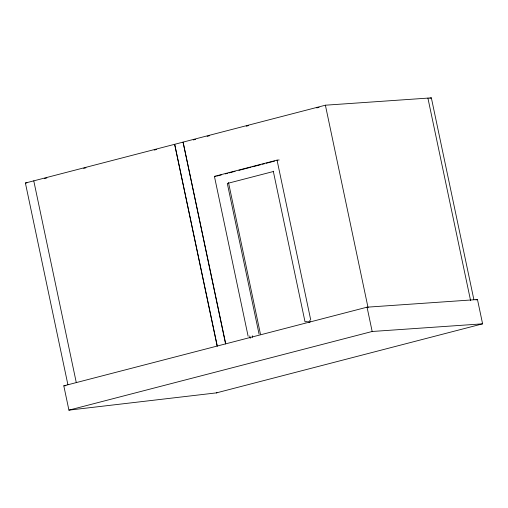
<?xml version="1.0" encoding="UTF-8"?>
<svg xmlns="http://www.w3.org/2000/svg" width="508" height="508" viewBox="0 0 508 508"><rect width="100%" height="100%" fill="white"/><g stroke="black" fill="none" stroke-linecap="round" stroke-linejoin="round"><path stroke-width="0.76" d="M67.913 384.759L25.4 183.02L325.393 105.2L431.355 97.866L473.869 299.606M44.552 178.524L46.857 177.927M83.661 168.383L85.96 167.786M154.21 150.082L156.508 149.485M193.319 139.941L195.618 139.344M207.124 136.36L209.423 135.763M246.228 126.219L248.533 125.622M316.776 107.918L319.081 107.321M429.933 98.234L431.355 97.866M248.12 336.245L214.427 176.378L277.05 160.134L279.197 159.988M216.865 176.066L221.424 174.885M225.222 173.901L227.501 173.311M229.019 172.917L235.096 171.336M238.893 170.351L251.041 167.202M252.565 166.808L260.915 164.643M262.439 164.249L264.712 163.659M266.236 163.265L274.587 161.093M273.558 171.463L227.311 183.458L259.055 334.086M307.524 321.52L305.022 321.824L273.285 171.19M63.805 385.832L367.049 307.181L477.476 299.536L482.6 323.837L216.554 392.843L216.973 392.811L68.923 410.134L63.805 385.832L65.938 385.686M475.945 299.936L477.476 299.536M68.923 410.134L372.174 331.483L482.6 323.837M25.4 183.02L26.968 182.829M214.427 176.378L215.862 176.282M308.464 321.443L309.315 322.459M427.914 98.12L470.592 300.634M325.393 105.2L368.071 307.721M367.049 307.181L372.174 331.483M277.05 160.134L310.737 320.002M309.759 320.389L310.083 321.939M228.492 182.512L260.445 334.137M252.311 335.775L252.635 337.325M249.758 335.953L250.247 338.277M225.723 343.846L183.071 142.113L225.584 343.859M217.272 346.043L174.663 144.304L217.176 346.05M33.769 180.848L76.289 382.587"/></g></svg>
